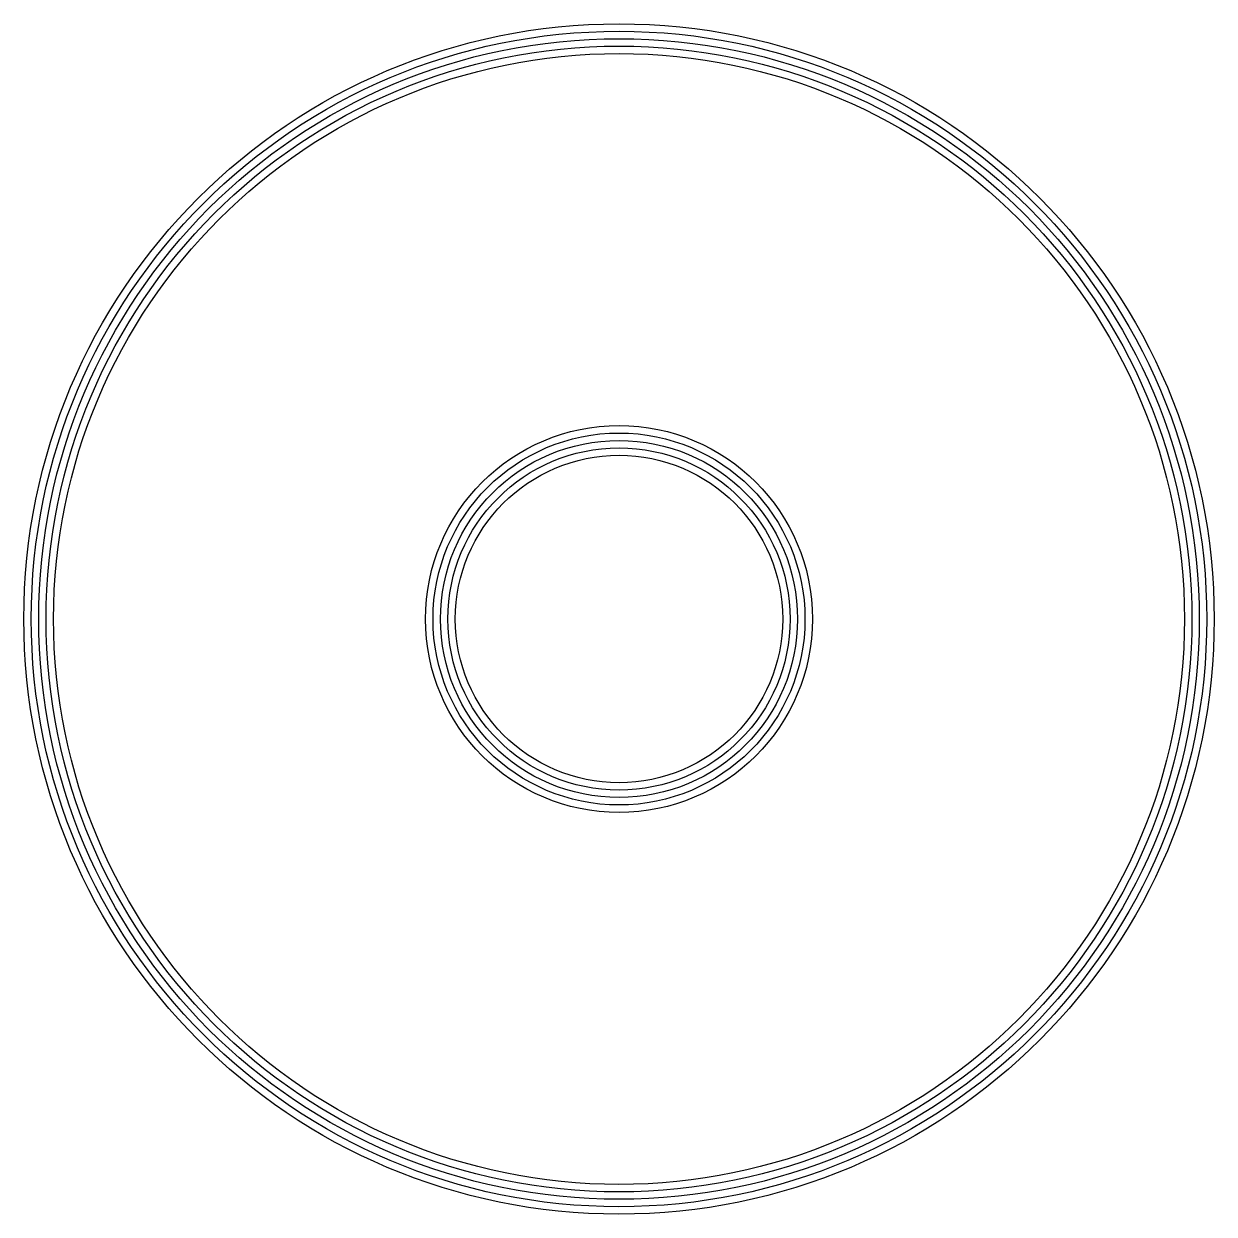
# Model space of a CAD drawing. Header units: metres. Extents: x -2 to 2, y -2 to 2.
import ezdxf

# ---------------------------------------------------------------- set-up
doc = ezdxf.new("R2010")
doc.units = ezdxf.units.M

msp = doc.modelspace()

# ---------------------------------------------------------------- linework, layer by layer
for radius in [2, 1.975, 1.95, 1.925, 1.9, 0.65, 0.625, 0.6, 0.575, 0.55]:
    msp.add_circle((0, 0), radius)

doc.saveas('drawing.dxf')
